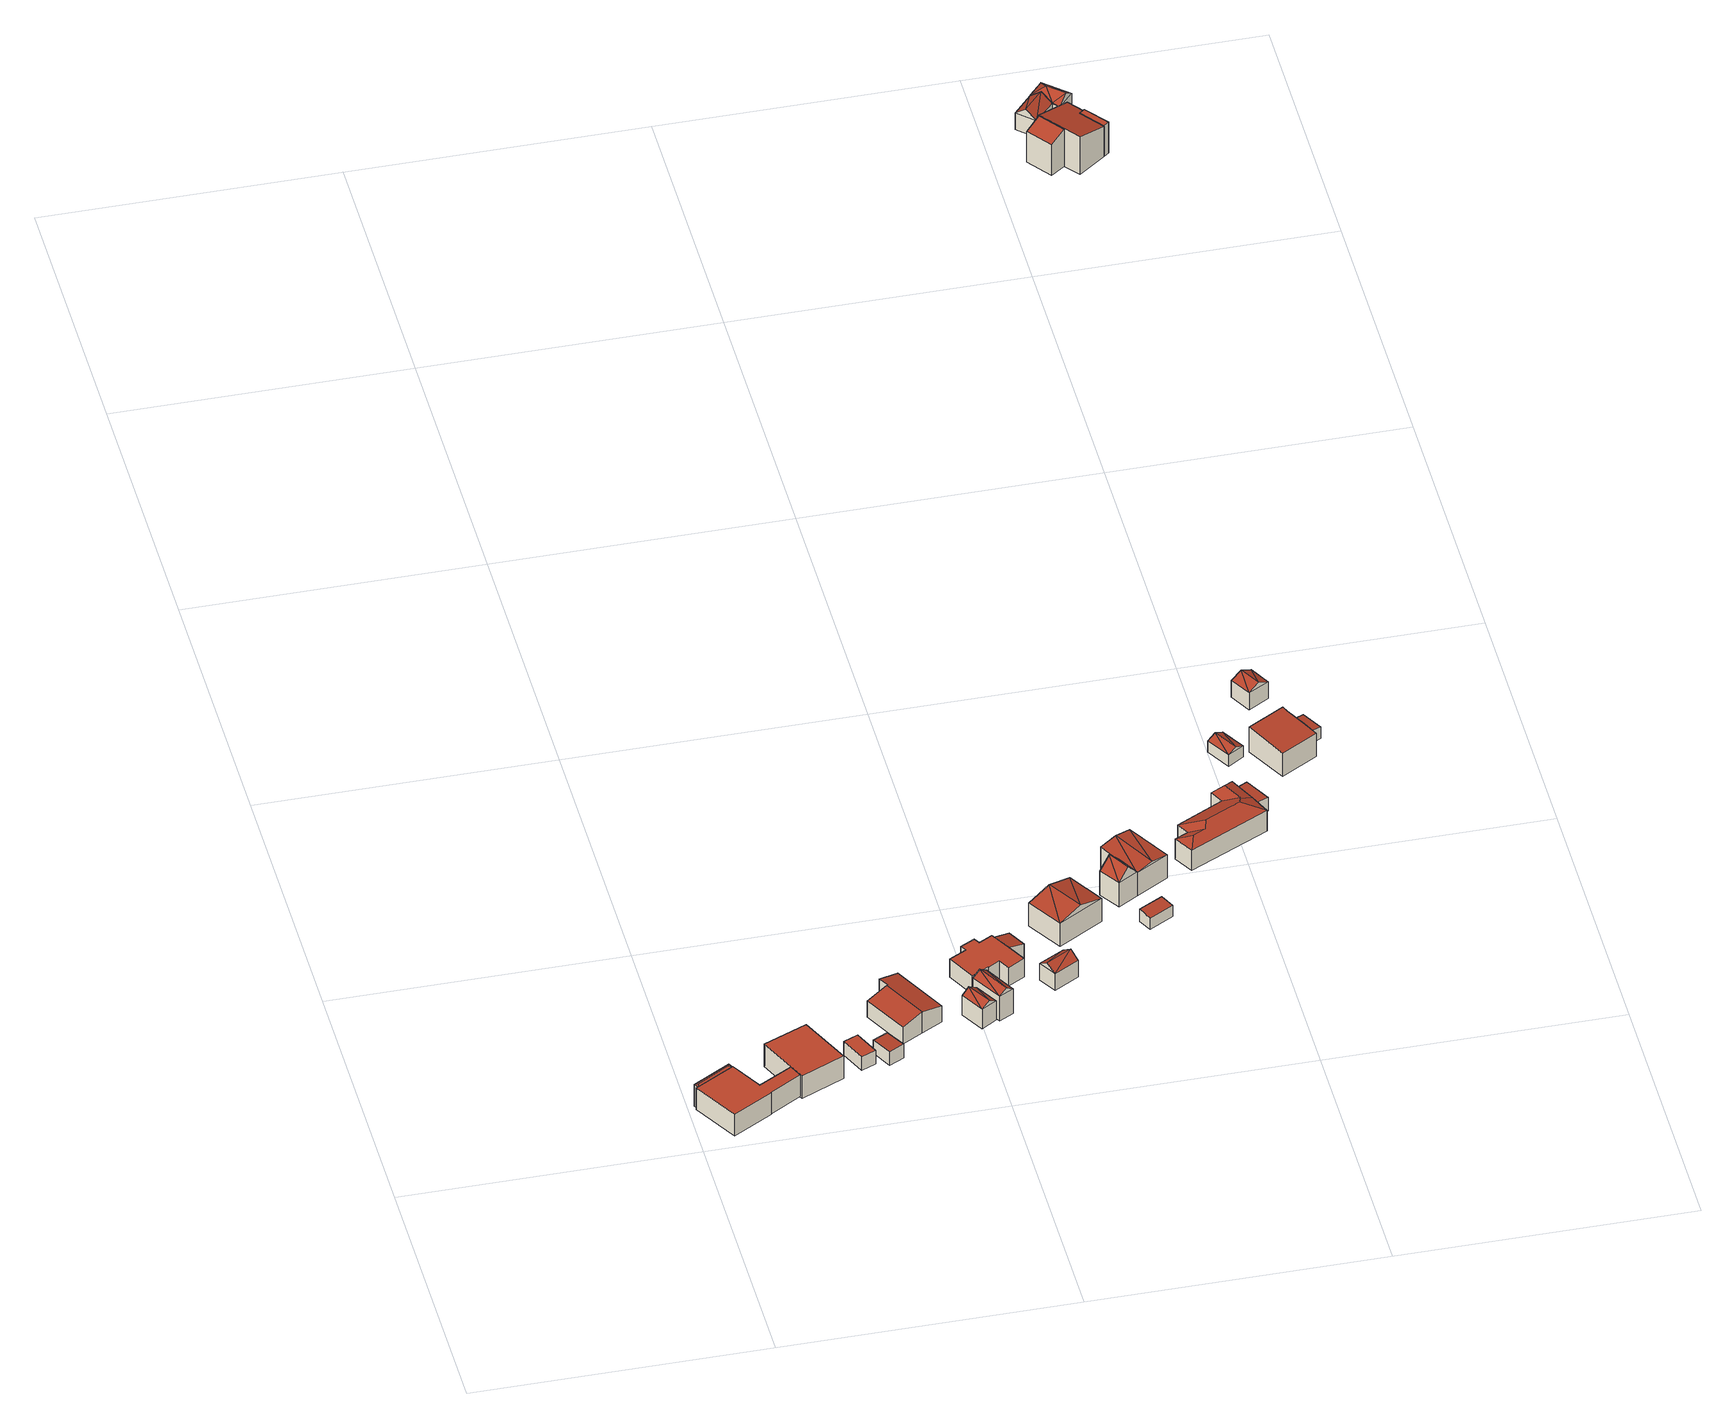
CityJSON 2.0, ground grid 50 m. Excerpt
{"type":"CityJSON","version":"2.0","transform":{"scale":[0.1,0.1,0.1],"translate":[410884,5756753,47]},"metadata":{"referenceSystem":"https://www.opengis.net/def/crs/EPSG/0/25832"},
"CityObjects":{
"building1":{"type":"Building","attributes":{"Gemeindeschluessel":"05515000","Geometrietyp2DReferenz":"3000","function":"51009_1610","roofType":"5000","measuredHeight":4.46},"geometry":[{"type":"Solid","lod":"2","boundaries":[[[[0,1,2,3]],[[4,5,1,0]],[[6,7,5,4]],[[3,2,7,6]],[[6,4,8]],[[8,4,0,9]],[[0,3,9]],[[9,3,6,8]],[[1,5,7,2]]]],"semantics":{"surfaces":[{"type":"WallSurface"},{"type":"RoofSurface"},{"type":"GroundSurface"}],"values":[[0,0,0,0,1,1,1,1,2]]}}]},
"building2":{"type":"Building","attributes":{"Gemeindeschluessel":"05515000","Geometrietyp2DReferenz":"3000","function":"31001_1310","roofType":"1000","measuredHeight":4.36},"address":[{"country":"Germany","locality":"Münster","thoroughfareNumber":"106","thoroughfareName":"Laerer Werseufer"}],"geometry":[{"type":"Solid","lod":"2","boundaries":[[[[10,11,12,13]],[[14,15,11,10]],[[16,17,15,14]],[[18,19,17,16]],[[20,21,19,18]],[[22,23,21,20]],[[24,25,23,22]],[[26,27,25,24]],[[13,12,27,26]],[[24,22,20,18,16,14,10,13,26]],[[11,15,17,19,21,23,25,27,12]]]],"semantics":{"surfaces":[{"type":"WallSurface"},{"type":"RoofSurface"},{"type":"GroundSurface"}],"values":[[0,0,0,0,0,0,0,0,0,1,2]]}}]},
"building3":{"type":"Building","attributes":{"Gemeindeschluessel":"05515000","Geometrietyp2DReferenz":"3000","function":"31001_1310","roofType":"1000","measuredHeight":4.67},"address":[{"country":"Germany","locality":"Münster","thoroughfareNumber":"108","thoroughfareName":"Laerer Werseufer"}],"geometry":[{"type":"Solid","lod":"2","boundaries":[[[[28,29,30,31]],[[32,33,29,28]],[[34,35,33,32]],[[36,37,35,34]],[[38,39,37,36]],[[31,30,39,38]],[[36,34,32,28,31,38]],[[29,33,35,37,39,30]]]],"semantics":{"surfaces":[{"type":"WallSurface"},{"type":"RoofSurface"},{"type":"GroundSurface"}],"values":[[0,0,0,0,0,0,1,2]]}}]},
"building4":{"type":"Building","attributes":{"Gemeindeschluessel":"05515000","Geometrietyp2DReferenz":"3000","function":"31001_2460","roofType":"1000","measuredHeight":2.77},"geometry":[{"type":"Solid","lod":"2","boundaries":[[[[40,41,42,43]],[[44,45,41,40]],[[46,47,45,44]],[[43,42,47,46]],[[44,40,43,46]],[[41,45,47,42]]]],"semantics":{"surfaces":[{"type":"WallSurface"},{"type":"RoofSurface"},{"type":"GroundSurface"}],"values":[[0,0,0,0,1,2]]}}]},
"building5":{"type":"Building","attributes":{"Gemeindeschluessel":"05515000","Geometrietyp2DReferenz":"3000","function":"31001_1310","roofType":"2100","measuredHeight":2.75},"geometry":[{"type":"Solid","lod":"2","boundaries":[[[[48,49,50,51]],[[52,53,49,48]],[[54,55,53,52]],[[51,50,55,54]],[[52,48,51,54]],[[49,53,55,50]]]],"semantics":{"surfaces":[{"type":"WallSurface"},{"type":"RoofSurface"},{"type":"GroundSurface"}],"values":[[0,0,0,0,1,2]]}}]},
"building6":{"type":"Building","attributes":{"Gemeindeschluessel":"05515000","Geometrietyp2DReferenz":"3000","function":"31001_1310","roofType":"3100","measuredHeight":4.19},"address":[{"country":"Germany","locality":"Münster","thoroughfareNumber":"110","thoroughfareName":"Laerer Werseufer"}],"geometry":[{"type":"Solid","lod":"2","boundaries":[[[[56,57,58,59]],[[60,61,57,56]],[[62,63,61,60]],[[64,65,63,62]],[[66,67,65,64]],[[68,69,67,66]],[[70,71,69,68]],[[59,58,71,70]],[[64,62,60,66]],[[56,59,70,68,66,60]],[[57,61,63,65,67,69,71,58]]]],"semantics":{"surfaces":[{"type":"WallSurface"},{"type":"RoofSurface"},{"type":"GroundSurface"}],"values":[[0,0,0,0,0,0,0,0,1,1,2]]}}]},
"building7":{"type":"Building","attributes":{"Gemeindeschluessel":"05515000","Geometrietyp2DReferenz":"3000","function":"31001_1310","roofType":"3100","measuredHeight":4.9},"geometry":[{"type":"Solid","lod":"2","boundaries":[[[[72,73,74,75]],[[76,77,73,72]],[[78,79,77,76]],[[75,74,79,78]],[[72,80,76]],[[78,81,75]],[[75,81,80]],[[80,72,75]],[[81,78,76]],[[76,80,81]],[[73,77,79,74]]]],"semantics":{"surfaces":[{"type":"WallSurface"},{"type":"RoofSurface"},{"type":"GroundSurface"}],"values":[[0,0,0,0,0,0,1,1,1,1,2]]}}]},
"building8":{"type":"Building","attributes":{"Gemeindeschluessel":"05515000","Geometrietyp2DReferenz":"3000","function":"31001_2460","roofType":"3100","measuredHeight":6.01},"geometry":[{"type":"Solid","lod":"2","boundaries":[[[[82,83,84,85]],[[86,87,83,82]],[[88,89,87,86]],[[85,84,89,88]],[[82,90,86]],[[88,91,85]],[[85,91,90]],[[90,82,85]],[[91,88,86]],[[86,90,91]],[[83,87,89,84]]]],"semantics":{"surfaces":[{"type":"WallSurface"},{"type":"RoofSurface"},{"type":"GroundSurface"}],"values":[[0,0,0,0,0,0,1,1,1,1,2]]}}]},
"building9":{"type":"Building","attributes":{"Gemeindeschluessel":"05515000","Geometrietyp2DReferenz":"3000","function":"31001_1310"},"address":[{"country":"Germany","locality":"Münster","thoroughfareNumber":"112","thoroughfareName":"Laerer Werseufer"}],"children":["building9-1","building9-2"]},
"building9-1":{"type":"BuildingPart","attributes":{"roofType":"2100","measuredHeight":3.69},"parents":["building9"],"geometry":[{"type":"Solid","lod":"2","boundaries":[[[[92,93,94,95]],[[96,97,93,92]],[[98,99,97,96]],[[96,92,95,98]],[[93,97,99,94]],[[99,98,95,94]]]],"semantics":{"surfaces":[{"type":"WallSurface"},{"type":"RoofSurface"},{"type":"GroundSurface"},{"type":"ClosureSurface"}],"values":[[0,0,0,1,2,3]]}}]},
"building9-2":{"type":"BuildingPart","attributes":{"roofType":"1000","measuredHeight":3.72},"parents":["building9"],"geometry":[{"type":"Solid","lod":"2","boundaries":[[[[100,101,99,98]],[[102,103,101,100]],[[104,105,103,102]],[[106,107,105,104]],[[108,109,107,106]],[[110,111,109,108]],[[112,113,111,110]],[[114,115,113,112]],[[116,117,115,114]],[[118,119,117,116]],[[120,121,119,118]],[[122,123,121,120]],[[95,94,123,122]],[[122,120,118,116,114,112,110,108,106,104,102,100,98,95]],[[99,101,103,105,107,109,111,113,115,117,119,121,123,94]],[[99,94,95,98]]]],"semantics":{"surfaces":[{"type":"WallSurface"},{"type":"RoofSurface"},{"type":"GroundSurface"},{"type":"ClosureSurface"}],"values":[[0,0,0,0,0,0,0,0,0,0,0,0,0,1,2,3]]}}]},
"building10":{"type":"Building","attributes":{"Gemeindeschluessel":"05515000","Geometrietyp2DReferenz":"3000","function":"31001_1310","roofType":"3100","measuredHeight":4.6},"geometry":[{"type":"Solid","lod":"2","boundaries":[[[[124,125,126,127]],[[128,129,125,124]],[[130,131,129,128]],[[127,126,131,130]],[[124,132,128]],[[130,133,127]],[[124,127,133]],[[133,132,124]],[[132,133,130]],[[130,128,132]],[[125,129,131,126]]]],"semantics":{"surfaces":[{"type":"WallSurface"},{"type":"RoofSurface"},{"type":"GroundSurface"}],"values":[[0,0,0,0,0,0,1,1,1,1,2]]}}]},
"building11":{"type":"Building","attributes":{"Gemeindeschluessel":"05515000","Geometrietyp2DReferenz":"3000","function":"31001_1310","roofType":"3100","measuredHeight":5.97},"address":[{"country":"Germany","locality":"Münster","thoroughfareNumber":"114","thoroughfareName":"Laerer Werseufer"}],"geometry":[{"type":"Solid","lod":"2","boundaries":[[[[134,135,136,137]],[[138,139,135,134]],[[140,141,139,138]],[[137,136,141,140]],[[134,142,138]],[[140,143,137]],[[137,143,142]],[[142,134,137]],[[143,140,138]],[[138,142,143]],[[135,139,141,136]]]],"semantics":{"surfaces":[{"type":"WallSurface"},{"type":"RoofSurface"},{"type":"GroundSurface"}],"values":[[0,0,0,0,0,0,1,1,1,1,2]]}}]},
"building12":{"type":"Building","attributes":{"Gemeindeschluessel":"05515000","Geometrietyp2DReferenz":"3000","function":"31001_2460","roofType":"2100","measuredHeight":2.52},"geometry":[{"type":"Solid","lod":"2","boundaries":[[[[144,145,146,147]],[[148,149,145,144]],[[150,151,149,148]],[[147,146,151,150]],[[148,144,147,150]],[[145,149,151,146]]]],"semantics":{"surfaces":[{"type":"WallSurface"},{"type":"RoofSurface"},{"type":"GroundSurface"}],"values":[[0,0,0,0,1,2]]}}]},
"building13":{"type":"Building","attributes":{"Gemeindeschluessel":"05515000","Geometrietyp2DReferenz":"3000","function":"31001_1310"},"address":[{"country":"Germany","locality":"Münster","thoroughfareNumber":"116","thoroughfareName":"Laerer Werseufer"}],"children":["building13-1","building13-2"]},
"building13-1":{"type":"BuildingPart","attributes":{"roofType":"3100","measuredHeight":6.94},"parents":["building13"],"geometry":[{"type":"Solid","lod":"2","boundaries":[[[[152,153,154,155]],[[156,157,158,153,152]],[[155,154,159,160,161]],[[152,162,156]],[[161,163,155]],[[155,163,162]],[[162,152,155]],[[163,161,156]],[[156,162,163]],[[153,158,159,154]],[[157,156,161,160]],[[158,157,160,159]]]],"semantics":{"surfaces":[{"type":"WallSurface"},{"type":"RoofSurface"},{"type":"GroundSurface"},{"type":"ClosureSurface"}],"values":[[0,0,0,0,0,1,1,1,1,2,0,3]]}}]},
"building13-2":{"type":"BuildingPart","attributes":{"roofType":"3100","measuredHeight":5.19},"parents":["building13"],"geometry":[{"type":"Solid","lod":"2","boundaries":[[[[164,165,166,167]],[[168,169,165,164]],[[160,159,169,168]],[[167,170,164]],[[168,171,160]],[[160,171,170]],[[170,167,157,160]],[[171,168,164]],[[164,170,171]],[[158,166,165,169,159]],[[158,157,167,166]],[[159,160,157,158]]]],"semantics":{"surfaces":[{"type":"WallSurface"},{"type":"RoofSurface"},{"type":"GroundSurface"},{"type":"ClosureSurface"}],"values":[[0,0,0,0,0,1,1,1,1,2,0,3]]}}]},
"building14":{"type":"Building","attributes":{"Gemeindeschluessel":"05515000","Geometrietyp2DReferenz":"3000","function":"31001_1310","roofType":"5000","measuredHeight":5.45},"address":[{"country":"Germany","locality":"Münster","thoroughfareNumber":"120","thoroughfareName":"Laerer Werseufer"}],"geometry":[{"type":"Solid","lod":"2","boundaries":[[[[172,173,174,175]],[[176,177,173,172]],[[178,179,177,176]],[[180,181,179,178]],[[182,183,181,180]],[[184,185,183,182]],[[186,187,185,184]],[[188,189,187,186]],[[175,174,189,188]],[[190,188,186,191]],[[192,193,191,186,184,194]],[[194,184,182,195]],[[195,182,180,196]],[[180,178,196]],[[194,195,196,178,176,192]],[[192,176,172,193]],[[191,193,172,175,190]],[[175,188,190]],[[173,177,179,181,183,185,187,189,174]]]],"semantics":{"surfaces":[{"type":"WallSurface"},{"type":"RoofSurface"},{"type":"GroundSurface"}],"values":[[0,0,0,0,0,0,0,0,0,1,1,1,1,1,1,1,1,1,2]]}}]},
"building15":{"type":"Building","attributes":{"Gemeindeschluessel":"05515000","Geometrietyp2DReferenz":"3000","function":"31001_2460","roofType":"2100","measuredHeight":2.64},"geometry":[{"type":"Solid","lod":"2","boundaries":[[[[197,174,173,198]],[[199,200,174,197]],[[201,202,200,199]],[[198,173,202,201]],[[199,197,198,201]],[[174,200,202,173]]]],"semantics":{"surfaces":[{"type":"WallSurface"},{"type":"RoofSurface"},{"type":"GroundSurface"}],"values":[[0,0,0,0,1,2]]}}]},
"building16":{"type":"Building","attributes":{"Gemeindeschluessel":"05515000","Geometrietyp2DReferenz":"3000","function":"51009_1610","roofType":"3100","measuredHeight":3.08},"geometry":[{"type":"Solid","lod":"2","boundaries":[[[[203,204,205,206]],[[207,208,204,203]],[[209,210,208,207]],[[206,205,210,209]],[[203,211,207]],[[209,212,206]],[[211,203,206]],[[206,212,211]],[[207,211,212]],[[212,209,207]],[[204,208,210,205]]]],"semantics":{"surfaces":[{"type":"WallSurface"},{"type":"RoofSurface"},{"type":"GroundSurface"}],"values":[[0,0,0,0,0,0,1,1,1,1,2]]}}]},
"building17":{"type":"Building","attributes":{"Gemeindeschluessel":"05515000","Geometrietyp2DReferenz":"3000","function":"31001_1310","roofType":"2100","measuredHeight":5.1},"address":[{"country":"Germany","locality":"Münster","thoroughfareNumber":"122","thoroughfareName":"Laerer Werseufer"}],"geometry":[{"type":"Solid","lod":"2","boundaries":[[[[213,214,215,216]],[[217,218,214,213]],[[219,220,218,217]],[[221,222,220,219]],[[223,224,222,221]],[[216,215,224,223]],[[221,219,217,213,216,223]],[[214,218,220,222,224,215]]]],"semantics":{"surfaces":[{"type":"WallSurface"},{"type":"RoofSurface"},{"type":"GroundSurface"}],"values":[[0,0,0,0,0,0,1,2]]}}]},
"building18":{"type":"Building","attributes":{"Gemeindeschluessel":"05515000","Geometrietyp2DReferenz":"3000","function":"31001_1310","roofType":"3100","measuredHeight":4.35},"geometry":[{"type":"Solid","lod":"2","boundaries":[[[[225,226,227,228]],[[229,230,226,225]],[[231,232,230,229]],[[228,227,232,231]],[[225,233,229]],[[231,234,228]],[[228,234,233]],[[233,225,228]],[[234,231,229]],[[229,233,234]],[[226,230,232,227]]]],"semantics":{"surfaces":[{"type":"WallSurface"},{"type":"RoofSurface"},{"type":"GroundSurface"}],"values":[[0,0,0,0,0,0,1,1,1,1,2]]}}]},
"building19":{"type":"Building","attributes":{"Gemeindeschluessel":"05515000","Geometrietyp2DReferenz":"3000","function":"31001_1310","roofType":"2100","measuredHeight":2.73},"geometry":[{"type":"Solid","lod":"2","boundaries":[[[[235,236,222,237]],[[238,239,236,235]],[[240,224,239,238]],[[237,222,224,240]],[[238,235,237,240]],[[236,239,224,222]]]],"semantics":{"surfaces":[{"type":"WallSurface"},{"type":"RoofSurface"},{"type":"GroundSurface"}],"values":[[0,0,0,0,1,2]]}}]},
"building20":{"type":"Building","attributes":{"Gemeindeschluessel":"05515000","Geometrietyp2DReferenz":"3000","function":"31001_1310","roofType":"3100","measuredHeight":4.84},"geometry":[{"type":"Solid","lod":"2","boundaries":[[[[241,242,243,244]],[[245,246,242,241]],[[247,248,246,245]],[[244,243,248,247]],[[241,249,245]],[[247,250,244]],[[250,249,241]],[[241,244,250]],[[247,245,249]],[[249,250,247]],[[242,246,248,243]]]],"semantics":{"surfaces":[{"type":"WallSurface"},{"type":"RoofSurface"},{"type":"GroundSurface"}],"values":[[0,0,0,0,0,0,1,1,1,1,2]]}}]},
"building21":{"type":"Building","attributes":{"Gemeindeschluessel":"05515000","Geometrietyp2DReferenz":"3000","function":"31001_1000"},"address":[{"country":"Germany","locality":"Münster","thoroughfareNumber":"134","thoroughfareName":"Laerer Werseufer"}],"children":["building21-1","building21-2"]},
"building21-1":{"type":"BuildingPart","attributes":{"roofType":"2100","measuredHeight":7.5},"parents":["building21"],"geometry":[{"type":"Solid","lod":"2","boundaries":[[[[251,252,253,254]],[[255,256,252,251]],[[257,258,256,255]],[[255,251,254,257]],[[252,256,258,253]],[[258,257,254,253]]]],"semantics":{"surfaces":[{"type":"WallSurface"},{"type":"RoofSurface"},{"type":"GroundSurface"},{"type":"ClosureSurface"}],"values":[[0,0,0,1,2,3]]}}]},
"building21-2":{"type":"BuildingPart","attributes":{"roofType":"2100","measuredHeight":7.75},"parents":["building21"],"geometry":[{"type":"Solid","lod":"2","boundaries":[[[[259,260,261,262]],[[263,264,260,259]],[[265,266,264,263]],[[267,268,266,265]],[[269,254,253,268,267]],[[262,261,258,257,270]],[[269,267,265,263,259,262,270]],[[260,264,266,268,253,258,261]],[[254,269,270,257]],[[258,253,254,257]]]],"semantics":{"surfaces":[{"type":"WallSurface"},{"type":"RoofSurface"},{"type":"GroundSurface"},{"type":"ClosureSurface"}],"values":[[0,0,0,0,0,0,1,2,0,3]]}}]},
"building22":{"type":"Building","attributes":{"Gemeindeschluessel":"05515000","Geometrietyp2DReferenz":"3000","function":"51009_1611","roofType":"5000","measuredHeight":4.65},"geometry":[{"type":"Solid","lod":"2","boundaries":[[[[271,272,273,274]],[[275,276,272,271]],[[277,278,276,275]],[[279,280,278,277]],[[281,282,280,279]],[[274,273,282,281]],[[283,284,271]],[[285,283,271]],[[271,274,285]],[[281,277,286]],[[281,286,283]],[[283,285,281]],[[281,279,277]],[[283,286,275]],[[275,284,283]],[[275,286,277]],[[271,284,275]],[[281,285,274]],[[272,276,278,280,282,273]]]],"semantics":{"surfaces":[{"type":"WallSurface"},{"type":"RoofSurface"},{"type":"GroundSurface"}],"values":[[0,0,0,0,0,0,1,1,1,1,1,1,1,1,1,0,0,0,2]]}}]},
"building23":{"type":"Building","attributes":{"Gemeindeschluessel":"05515000","Geometrietyp2DReferenz":"3000","function":"51009_1610","roofType":"1000","measuredHeight":6.27},"geometry":[{"type":"Solid","lod":"2","boundaries":[[[[287,288,260,289]],[[290,266,288,287]],[[291,264,266,290]],[[289,260,264,291]],[[290,287,289,291]],[[288,266,264,260]]]],"semantics":{"surfaces":[{"type":"WallSurface"},{"type":"RoofSurface"},{"type":"GroundSurface"}],"values":[[0,0,0,0,1,2]]}}]}
},
"vertices":[
[7,93,68],[7,93,24],[11,85,24],[11,85,68],[71,130,68],[71,130,24],[76,122,68],[76,122,24],[69,124,69],[13,92,69],
[8,83,69],[8,83,25],[52,5,25],[52,5,69],[11,85,69],[11,85,25],[76,122,69],[76,122,25],[107,67,69],[107,67,25],[165,100,69],[165,100,25],[175,77,69],[175,77,25],[120,45,69],[120,45,25],[120,44,69],[120,44,25],
[212,196,70],[212,196,24],[137,164,24],[137,164,70],[252,106,70],[252,106,24],[177,73,70],[177,73,24],[175,77,70],[175,77,24],[165,100,70],[165,100,24],
[283,114,56],[283,114,28],[308,125,28],[308,125,56],[264,158,56],[264,158,28],[289,169,56],[289,169,28],
[355,131,55],[355,131,27],[337,167,27],[337,167,53],[329,117,55],[329,117,27],[311,154,53],[311,154,27],
[437,217,49],[437,217,16],[388,312,16],[388,312,49],[401,198,58],[401,198,16],[365,178,49],[365,178,16],[325,256,49],[325,256,16],[361,276,58],[361,276,16],[363,277,57],[363,277,16],[354,295,57],[354,295,16],
[470,219,62],[470,219,23],[493,178,23],[493,178,62],[497,234,62],[497,234,23],[520,194,62],[520,194,23],[483,227,72],[507,186,72],
[494,246,72],[494,246,22],[525,191,22],[525,191,72],[520,260,72],[520,260,22],[550,205,72],[550,205,22],[507,253,82],[538,198,82],
[584,381,39],[584,381,10],[557,367,10],[557,367,47],[601,349,39],[601,349,10],[574,336,47],[574,336,10],
[591,304,47],[591,304,10],[562,287,47],[562,287,10],[551,307,47],[551,307,10],[531,296,47],[531,296,10],[531,297,47],[531,297,10],[501,281,47],[501,281,10],[476,330,47],[476,330,10],[506,346,47],[506,346,10],[500,356,47],[500,356,10],[525,369,47],[525,369,10],[531,359,47],[531,359,10],[554,372,47],[554,372,10],
[626,241,60],[626,241,26],[669,265,26],[669,265,60],[608,272,60],[608,272,26],[652,296,60],[652,296,26],[617,256,72],[661,281,72],
[626,425,57],[626,425,10],[663,364,10],[663,364,57],[704,472,57],[704,472,10],[741,410,57],[741,410,10],[665,448,69],[702,387,69],
[847,370,55],[847,370,32],[834,392,32],[834,392,58],[805,347,55],[805,347,32],[793,370,58],[793,370,32],
[753,474,60],[753,474,11],[776,438,11],[776,438,60],[789,496,60],[789,496,58],[789,496,11],[810,458,11],[810,458,58],[810,458,60],[771,485,81],[793,448,81],
[823,566,58],[823,566,11],[768,534,11],[768,534,58],[866,491,58],[866,491,11],[796,550,63],[838,474,63],
[1031,606,52],[1031,606,11],[1009,652,11],[1009,652,52],[1046,569,52],[1046,569,11],[908,500,52],[908,500,11],[889,534,52],[889,534,11],[912,545,52],[912,545,11],[901,567,52],[901,567,11],[982,609,52],[982,609,11],[970,632,52],[970,632,11],[993,635,61],[1010,600,61],[1005,584,65],[1009,596,62],[943,553,65],[938,537,60],[916,526,60],
[1009,652,35],[1031,606,38],[1036,666,35],[1036,666,11],[1059,617,38],[1059,617,11],
[1052,759,31],[1052,759,8],[1028,800,8],[1028,800,31],[1024,742,31],[1024,742,8],[1000,784,31],[1000,784,8],[1038,750,39],[1014,792,39],
[1102,700,54],[1102,700,7],[1165,736,7],[1165,736,54],[1064,771,58],[1064,771,7],[1127,807,58],[1127,807,7],[1132,796,58],[1132,796,7],[1151,762,56],[1151,762,7],
[1068,911,40],[1068,911,6],[1088,874,6],[1088,874,40],[1105,930,40],[1105,930,6],[1124,894,40],[1124,894,6],[1086,921,50],[1106,884,50],
[1162,815,30],[1162,815,7],[1132,796,35],[1182,778,30],[1182,778,7],[1151,762,35],
[1080,2359,73],[1080,2359,40],[1047,2322,40],[1047,2322,73],[1110,2332,73],[1110,2332,40],[1076,2295,73],[1076,2295,40],[1095,2346,89],[1061,2308,89],
[1077,2196,103],[1077,2196,41],[1101,2214,41],[1101,2214,116],[1046,2238,103],[1046,2238,41],[1070,2256,116],[1070,2256,41],
[1147,2270,100],[1147,2270,41],[1126,2298,41],[1126,2298,100],[1138,2263,103],[1138,2263,41],[1168,2223,103],[1168,2223,41],[1121,2188,118],[1121,2188,41],[1101,2214,118],[1070,2256,118],
[1103,2385,74],[1103,2385,42],[1080,2359,42],[1080,2359,74],[1145,2348,74],[1145,2348,42],[1120,2320,74],[1120,2320,42],[1108,2331,74],[1108,2331,42],[1110,2332,74],[1110,2332,42],[1106,2359,88],[1103,2385,75],[1081,2358,75],[1133,2335,88],
[1177,2230,104],[1177,2230,41],[1147,2270,104],[1168,2223,104],[1138,2263,104]
]}
